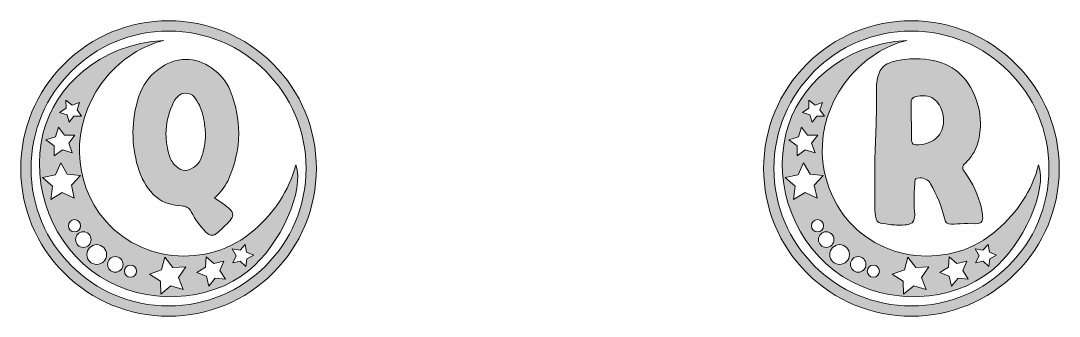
# Model space of a CAD drawing. Header units: inches. Extents: x 0.5 to 37.5, y -17.5 to -0.5.
# Drawn here: x 0.51 to 7.49, y -12.49 to -10.51 of the extents above; entities that cross this region are included whole.
import ezdxf

# ---------------------------------------------------------------- set-up
doc = ezdxf.new("R2010")
doc.units = ezdxf.units.IN
doc.header["$MEASUREMENT"] = 0
doc.layers.add('Layer 1', color=7, linetype='Continuous')

# ---------------------------------------------------------------- blocks, each defined once
blk = doc.blocks.new('block 19')
at = {"layer": 'Layer 1', "true_color": 0xdaaa6d}
h = blk.add_hatch(color=43, dxfattribs=at)
h.dxf.hatch_style = 2
edge = h.paths.add_edge_path()
edge.add_spline(control_points=[(7.2033, -10.7966), (7.0155, -10.6088), (6.7657, -10.5053), (6.5, -10.5053), (6.2343, -10.5053), (5.9845, -10.6088), (5.7966, -10.7966), (5.6088, -10.9845), (5.5053, -11.2343), (5.5053, -11.5), (5.5053, -11.7657), (5.6088, -12.0155), (5.7966, -12.2033), (5.9845, -12.3912), (6.2343, -12.4947), (6.5, -12.4947), (6.7657, -12.4947), (7.0155, -12.3912), (7.2033, -12.2033), (7.3912, -12.0155), (7.4947, -11.7657), (7.4947, -11.5), (7.4947, -11.2343), (7.3912, -10.9845), (7.2033, -10.7966)], knot_values=[0, 0, 0, 0, 1, 1, 1, 2, 2, 2, 3, 3, 3, 4, 4, 4, 5, 5, 5, 6, 6, 6, 7, 7, 7, 8, 8, 8, 8], degree=3, periodic=1)
edge = h.paths.add_edge_path()
edge.add_spline(control_points=[(6.5, -12.4254), (5.9889, -12.4254), (5.5746, -12.0111), (5.5746, -11.5), (5.5746, -10.9889), (5.9889, -10.5746), (6.5, -10.5746), (7.0111, -10.5746), (7.4254, -10.9889), (7.4254, -11.5), (7.4254, -12.0111), (7.0111, -12.4254), (6.5, -12.4254)], knot_values=[0, 0, 0, 0, 1, 1, 1, 2, 2, 2, 3, 3, 3, 4, 4, 4, 4], degree=3, periodic=1)
h = blk.add_hatch(color=43, dxfattribs=at)
h.dxf.hatch_style = 2
edge = h.paths.add_edge_path()
edge.add_spline(control_points=[(7.3557, -11.4749), (7.3103, -11.6525), (7.2129, -11.7943), (7.0777, -11.9133), (6.7665, -12.1872), (6.2717, -12.136), (6.034, -11.7998), (5.8381, -11.5227), (5.8574, -11.1491), (6.0875, -10.878), (6.1803, -10.7687), (6.3257, -10.6687), (6.4691, -10.6378), (6.0299, -10.6613), (5.7339, -10.9545), (5.6569, -11.2583), (5.5648, -11.6213), (5.7211, -12.0226), (6.037, -12.2261), (6.3434, -12.4233), (6.7691, -12.4066), (7.0403, -12.1867), (7.2528, -12.0144), (7.4189, -11.6419), (7.3557, -11.4749)], knot_values=[0, 0, 0, 0, 1, 1, 1, 2, 2, 2, 3, 3, 3, 4, 4, 4, 5, 5, 5, 6, 6, 6, 7, 7, 7, 8, 8, 8, 8], degree=3, periodic=1)
h.paths.add_polyline_path([(5.8097, -11.0408), (5.8514, -11.0725), (5.9011, -11.0561), (5.8839, -11.1055), (5.9148, -11.1477), (5.8625, -11.1466), (5.8319, -11.1891), (5.8168, -11.139), (5.7669, -11.123), (5.8099, -11.0931)])
h.paths.add_polyline_path([(5.7399, -11.2867), (5.7596, -11.2207), (5.8, -11.2765), (5.8689, -11.2748), (5.8283, -11.3305), (5.8511, -11.3955), (5.7856, -11.374), (5.7309, -11.4158), (5.731, -11.347), (5.6744, -11.3078)])
h.paths.add_polyline_path([(5.7073, -11.7082), (5.718, -11.6194), (5.6509, -11.5602), (5.7387, -11.543), (5.7742, -11.4609), (5.8177, -11.5391), (5.9067, -11.5475), (5.8459, -11.613), (5.8654, -11.7003), (5.7842, -11.6627)])
edge = h.paths.add_edge_path()
edge.add_spline(control_points=[(5.8263, -11.8854), (5.8263, -11.8628), (5.8447, -11.8444), (5.8673, -11.8444), (5.89, -11.8444), (5.9083, -11.8628), (5.9083, -11.8854), (5.9083, -11.9081), (5.89, -11.9264), (5.8673, -11.9264), (5.8447, -11.9264), (5.8263, -11.9081), (5.8263, -11.8854)], knot_values=[0, 0, 0, 0, 1, 1, 1, 2, 2, 2, 3, 3, 3, 4, 4, 4, 4], degree=3, periodic=1)
edge = h.paths.add_edge_path()
edge.add_spline(control_points=[(5.874, -11.9788), (5.874, -11.9499), (5.8974, -11.9264), (5.9263, -11.9264), (5.9553, -11.9264), (5.9787, -11.9499), (5.9787, -11.9788), (5.9787, -12.0077), (5.9553, -12.0312), (5.9263, -12.0312), (5.8974, -12.0312), (5.874, -12.0077), (5.874, -11.9788)], knot_values=[0, 0, 0, 0, 1, 1, 1, 2, 2, 2, 3, 3, 3, 4, 4, 4, 4], degree=3, periodic=1)
edge = h.paths.add_edge_path()
edge.add_spline(control_points=[(6.0165, -12.1459), (5.9797, -12.1459), (5.9499, -12.116), (5.9499, -12.0793), (5.9499, -12.0425), (5.9797, -12.0127), (6.0165, -12.0127), (6.0533, -12.0127), (6.0831, -12.0425), (6.0831, -12.0793), (6.0831, -12.116), (6.0533, -12.1459), (6.0165, -12.1459)], knot_values=[0, 0, 0, 0, 1, 1, 1, 2, 2, 2, 3, 3, 3, 4, 4, 4, 4], degree=3, periodic=1)
edge = h.paths.add_edge_path()
edge.add_spline(control_points=[(6.1416, -12.1982), (6.1126, -12.1982), (6.0892, -12.1748), (6.0892, -12.1459), (6.0892, -12.1169), (6.1126, -12.0935), (6.1416, -12.0935), (6.1705, -12.0935), (6.1939, -12.1169), (6.1939, -12.1459), (6.1939, -12.1748), (6.1705, -12.1982), (6.1416, -12.1982)], knot_values=[0, 0, 0, 0, 1, 1, 1, 2, 2, 2, 3, 3, 3, 4, 4, 4, 4], degree=3, periodic=1)
edge = h.paths.add_edge_path()
edge.add_spline(control_points=[(6.2436, -12.2326), (6.2209, -12.2326), (6.2026, -12.2142), (6.2026, -12.1916), (6.2026, -12.1689), (6.2209, -12.1506), (6.2436, -12.1506), (6.2662, -12.1506), (6.2846, -12.1689), (6.2846, -12.1916), (6.2846, -12.2142), (6.2662, -12.2326), (6.2436, -12.2326)], knot_values=[0, 0, 0, 0, 1, 1, 1, 2, 2, 2, 3, 3, 3, 4, 4, 4, 4], degree=3, periodic=1)
h.paths.add_polyline_path([(6.5989, -12.3153), (6.515, -12.2908), (6.4473, -12.346), (6.4447, -12.2587), (6.3713, -12.2114), (6.4535, -12.1819), (6.4758, -12.0975), (6.5292, -12.1666), (6.6164, -12.1617), (6.5673, -12.2339)])
h.paths.add_polyline_path([(6.8141, -12.2385), (6.7704, -12.2917), (6.7547, -12.2247), (6.6906, -12.1996), (6.7495, -12.1639), (6.7536, -12.0952), (6.8057, -12.1403), (6.8723, -12.1229), (6.8456, -12.1863), (6.8827, -12.2443)])
h.paths.add_polyline_path([(7.0265, -12.1089), (7.0203, -12.1608), (6.9828, -12.1243), (6.9315, -12.1344), (6.9547, -12.0875), (6.9292, -12.0417), (6.981, -12.0493), (7.0166, -12.0109), (7.0254, -12.0625), (7.0729, -12.0845)])
at = {"layer": 'Layer 1', "lineweight": 0}
for points in [[(5.8097, -11.0408), (5.8514, -11.0725), (5.9011, -11.0561), (5.8839, -11.1055), (5.9148, -11.1477), (5.8625, -11.1466), (5.8319, -11.1891), (5.8168, -11.139), (5.7669, -11.123), (5.8099, -11.0931), (5.8097, -11.0408)], [(5.7399, -11.2867), (5.7596, -11.2207), (5.8, -11.2765), (5.8689, -11.2748), (5.8283, -11.3305), (5.8511, -11.3955), (5.7856, -11.374), (5.7309, -11.4158), (5.731, -11.347), (5.6744, -11.3078), (5.7399, -11.2867)], [(5.7073, -11.7082), (5.718, -11.6194), (5.6509, -11.5602), (5.7387, -11.543), (5.7742, -11.4609), (5.8177, -11.5391), (5.9067, -11.5475), (5.8459, -11.613), (5.8654, -11.7003), (5.7842, -11.6627), (5.7073, -11.7082)], [(7.0265, -12.1089), (7.0203, -12.1608), (6.9828, -12.1243), (6.9315, -12.1344), (6.9547, -12.0875), (6.9292, -12.0417), (6.981, -12.0493), (7.0166, -12.0109), (7.0254, -12.0625), (7.0729, -12.0845), (7.0265, -12.1089)], [(6.5989, -12.3153), (6.515, -12.2908), (6.4473, -12.346), (6.4447, -12.2587), (6.3713, -12.2114), (6.4535, -12.1819), (6.4758, -12.0975), (6.5292, -12.1666), (6.6164, -12.1617), (6.5673, -12.2339), (6.5989, -12.3153)], [(6.8141, -12.2385), (6.7704, -12.2917), (6.7547, -12.2247), (6.6906, -12.1996), (6.7495, -12.1639), (6.7536, -12.0952), (6.8057, -12.1403), (6.8723, -12.1229), (6.8456, -12.1863), (6.8827, -12.2443), (6.8141, -12.2385)]]:
    blk.add_lwpolyline(points, dxfattribs=at)
for points, knots in [([(7.2033, -10.7966), (7.0155, -10.6088), (6.7657, -10.5053), (6.5, -10.5053), (6.2343, -10.5053), (5.9845, -10.6088), (5.7966, -10.7966), (5.6088, -10.9845), (5.5053, -11.2343), (5.5053, -11.5), (5.5053, -11.7657), (5.6088, -12.0155), (5.7966, -12.2033), (5.9845, -12.3912), (6.2343, -12.4947), (6.5, -12.4947), (6.7657, -12.4947), (7.0155, -12.3912), (7.2033, -12.2033), (7.3912, -12.0155), (7.4947, -11.7657), (7.4947, -11.5), (7.4947, -11.2343), (7.3912, -10.9845), (7.2033, -10.7966)], [0, 0, 0, 0, 1, 1, 1, 2, 2, 2, 3, 3, 3, 4, 4, 4, 5, 5, 5, 6, 6, 6, 7, 7, 7, 8, 8, 8, 8]), ([(6.5, -12.4254), (5.9889, -12.4254), (5.5746, -12.0111), (5.5746, -11.5), (5.5746, -10.9889), (5.9889, -10.5746), (6.5, -10.5746), (7.0111, -10.5746), (7.4254, -10.9889), (7.4254, -11.5), (7.4254, -12.0111), (7.0111, -12.4254), (6.5, -12.4254)], [0, 0, 0, 0, 1, 1, 1, 2, 2, 2, 3, 3, 3, 4, 4, 4, 4]), ([(7.3557, -11.4749), (7.3103, -11.6525), (7.2129, -11.7943), (7.0777, -11.9133), (6.7665, -12.1872), (6.2717, -12.136), (6.034, -11.7998), (5.8381, -11.5227), (5.8574, -11.1491), (6.0875, -10.878), (6.1803, -10.7687), (6.3257, -10.6687), (6.4691, -10.6378), (6.0299, -10.6613), (5.7339, -10.9545), (5.6569, -11.2583), (5.5648, -11.6213), (5.7211, -12.0226), (6.037, -12.2261), (6.3434, -12.4233), (6.7691, -12.4066), (7.0403, -12.1867), (7.2528, -12.0144), (7.4189, -11.6419), (7.3557, -11.4749)], [0, 0, 0, 0, 1, 1, 1, 2, 2, 2, 3, 3, 3, 4, 4, 4, 5, 5, 5, 6, 6, 6, 7, 7, 7, 8, 8, 8, 8]), ([(5.8263, -11.8854), (5.8263, -11.8628), (5.8447, -11.8444), (5.8673, -11.8444), (5.89, -11.8444), (5.9083, -11.8628), (5.9083, -11.8854), (5.9083, -11.9081), (5.89, -11.9264), (5.8673, -11.9264), (5.8447, -11.9264), (5.8263, -11.9081), (5.8263, -11.8854)], [0, 0, 0, 0, 1, 1, 1, 2, 2, 2, 3, 3, 3, 4, 4, 4, 4]), ([(5.874, -11.9788), (5.874, -11.9499), (5.8974, -11.9264), (5.9263, -11.9264), (5.9553, -11.9264), (5.9787, -11.9499), (5.9787, -11.9788), (5.9787, -12.0077), (5.9553, -12.0312), (5.9263, -12.0312), (5.8974, -12.0312), (5.874, -12.0077), (5.874, -11.9788)], [0, 0, 0, 0, 1, 1, 1, 2, 2, 2, 3, 3, 3, 4, 4, 4, 4]), ([(6.0165, -12.1459), (5.9797, -12.1459), (5.9499, -12.116), (5.9499, -12.0793), (5.9499, -12.0425), (5.9797, -12.0127), (6.0165, -12.0127), (6.0533, -12.0127), (6.0831, -12.0425), (6.0831, -12.0793), (6.0831, -12.116), (6.0533, -12.1459), (6.0165, -12.1459)], [0, 0, 0, 0, 1, 1, 1, 2, 2, 2, 3, 3, 3, 4, 4, 4, 4]), ([(6.1416, -12.1982), (6.1126, -12.1982), (6.0892, -12.1748), (6.0892, -12.1459), (6.0892, -12.1169), (6.1126, -12.0935), (6.1416, -12.0935), (6.1705, -12.0935), (6.1939, -12.1169), (6.1939, -12.1459), (6.1939, -12.1748), (6.1705, -12.1982), (6.1416, -12.1982)], [0, 0, 0, 0, 1, 1, 1, 2, 2, 2, 3, 3, 3, 4, 4, 4, 4]), ([(6.2436, -12.2326), (6.2209, -12.2326), (6.2026, -12.2142), (6.2026, -12.1916), (6.2026, -12.1689), (6.2209, -12.1506), (6.2436, -12.1506), (6.2662, -12.1506), (6.2846, -12.1689), (6.2846, -12.1916), (6.2846, -12.2142), (6.2662, -12.2326), (6.2436, -12.2326)], [0, 0, 0, 0, 1, 1, 1, 2, 2, 2, 3, 3, 3, 4, 4, 4, 4])]:
    blk.add_open_spline(points, degree=3, knots=knots, dxfattribs=at)
blk = doc.blocks.new('block 18')
at = {"layer": 'Layer 1', "true_color": 0xdaaa6d}
h = blk.add_hatch(color=43, dxfattribs=at)
h.dxf.hatch_style = 2
edge = h.paths.add_edge_path()
edge.add_spline(control_points=[(6.3266, -11.8732), (6.3266, -11.8732), (6.2981, -11.8692), (6.2981, -11.8692), (6.2727, -11.8646), (6.2596, -11.8488), (6.2587, -11.8217), (6.2551, -11.7945), (6.2533, -11.7683), (6.2533, -11.7429), (6.2533, -11.7429), (6.2533, -11.4212), (6.2533, -11.4212), (6.2614, -11.2664), (6.2655, -11.1099), (6.2655, -10.9515), (6.2655, -10.9072), (6.2739, -10.87), (6.2906, -10.8402), (6.3074, -10.8103), (6.3366, -10.7904), (6.3782, -10.7804), (6.4271, -10.7678), (6.4764, -10.7614), (6.5262, -10.7614), (6.7017, -10.7614), (6.8252, -10.8248), (6.8968, -10.9515), (6.942, -11.032), (6.9646, -11.1135), (6.9646, -11.1958), (6.9637, -11.2528), (6.9563, -11.302), (6.9422, -11.3431), (6.9282, -11.3843), (6.9017, -11.4244), (6.8628, -11.4633), (6.851, -11.4732), (6.8452, -11.4836), (6.8452, -11.4945), (6.8452, -11.5035), (6.8497, -11.5135), (6.8587, -11.5244), (6.9121, -11.5968), (6.9497, -11.6773), (6.9714, -11.766), (6.9714, -11.766), (6.9741, -11.785), (6.9741, -11.785), (6.9777, -11.7986), (6.9796, -11.8153), (6.9796, -11.8352), (6.9796, -11.8597), (6.9628, -11.8719), (6.9293, -11.8719), (6.9293, -11.8719), (6.8791, -11.8705), (6.8791, -11.8705), (6.8429, -11.8705), (6.8121, -11.8719), (6.7868, -11.8746), (6.7804, -11.8755), (6.7737, -11.8759), (6.7664, -11.8759), (6.742, -11.8759), (6.7271, -11.8619), (6.7216, -11.8339), (6.7017, -11.7524), (6.6709, -11.6755), (6.6293, -11.6031), (6.6221, -11.5904), (6.6117, -11.5805), (6.5981, -11.5732), (6.5845, -11.566), (6.5705, -11.5624), (6.556, -11.5624), (6.5334, -11.5633), (6.5221, -11.571), (6.5221, -11.5854), (6.5221, -11.5854), (6.5234, -11.5936), (6.5234, -11.5936), (6.5198, -11.6334), (6.518, -11.6728), (6.518, -11.7117), (6.518, -11.7117), (6.5194, -11.7728), (6.5194, -11.7728), (6.5212, -11.7863), (6.5221, -11.7999), (6.5221, -11.8135), (6.5212, -11.8352), (6.5171, -11.8506), (6.5099, -11.8597), (6.499, -11.8741), (6.47, -11.8814), (6.423, -11.8814), (6.3913, -11.8814), (6.3592, -11.8787), (6.3266, -11.8732)], knot_values=[0, 0, 0, 0, 1, 1, 1, 2, 2, 2, 3, 3, 3, 4, 4, 4, 5, 5, 5, 6, 6, 6, 7, 7, 7, 8, 8, 8, 9, 9, 9, 10, 10, 10, 11, 11, 11, 12, 12, 12, 13, 13, 13, 14, 14, 14, 15, 15, 15, 16, 16, 16, 17, 17, 17, 18, 18, 18, 19, 19, 19, 20, 20, 20, 21, 21, 21, 22, 22, 22, 23, 23, 23, 24, 24, 24, 25, 25, 25, 26, 26, 26, 27, 27, 27, 28, 28, 28, 29, 29, 29, 30, 30, 30, 31, 31, 31, 32, 32, 32, 33, 33, 33, 33], degree=3, periodic=1)
edge = h.paths.add_edge_path()
edge.add_spline(control_points=[(6.6707, -11.2915), (6.701, -11.2621), (6.7162, -11.2239), (6.7162, -11.1768), (6.7162, -11.1343), (6.7042, -11.0958), (6.6802, -11.0614), (6.6562, -11.0271), (6.6221, -11.0099), (6.5777, -11.0099), (6.5243, -11.0099), (6.4976, -11.0243), (6.4976, -11.0533), (6.4976, -11.0533), (6.4976, -11.1809), (6.4976, -11.1809), (6.4976, -11.1809), (6.5004, -11.1809), (6.5004, -11.1809), (6.5004, -11.1809), (6.5004, -11.2963), (6.5004, -11.2963), (6.5004, -11.3144), (6.5026, -11.3264), (6.5072, -11.3323), (6.5117, -11.3382), (6.5216, -11.3411), (6.537, -11.3411), (6.537, -11.3411), (6.5465, -11.3411), (6.5465, -11.3411), (6.599, -11.3375), (6.6404, -11.321), (6.6707, -11.2915)], knot_values=[0, 0, 0, 0, 1, 1, 1, 2, 2, 2, 3, 3, 3, 4, 4, 4, 5, 5, 5, 6, 6, 6, 7, 7, 7, 8, 8, 8, 9, 9, 9, 10, 10, 10, 11, 11, 11, 11], degree=3, periodic=1)
at = {"layer": 'Layer 1', "lineweight": 0}
for points, knots in [([(6.3266, -11.8732), (6.3266, -11.8732), (6.2981, -11.8692), (6.2981, -11.8692), (6.2727, -11.8646), (6.2596, -11.8488), (6.2587, -11.8217), (6.2551, -11.7945), (6.2533, -11.7683), (6.2533, -11.7429), (6.2533, -11.7429), (6.2533, -11.4212), (6.2533, -11.4212), (6.2614, -11.2664), (6.2655, -11.1099), (6.2655, -10.9515), (6.2655, -10.9072), (6.2739, -10.87), (6.2906, -10.8402), (6.3074, -10.8103), (6.3366, -10.7904), (6.3782, -10.7804), (6.4271, -10.7678), (6.4764, -10.7614), (6.5262, -10.7614), (6.7017, -10.7614), (6.8252, -10.8248), (6.8968, -10.9515), (6.942, -11.032), (6.9646, -11.1135), (6.9646, -11.1958), (6.9637, -11.2528), (6.9563, -11.302), (6.9422, -11.3431), (6.9282, -11.3843), (6.9017, -11.4244), (6.8628, -11.4633), (6.851, -11.4732), (6.8452, -11.4836), (6.8452, -11.4945), (6.8452, -11.5035), (6.8497, -11.5135), (6.8587, -11.5244), (6.9121, -11.5968), (6.9497, -11.6773), (6.9714, -11.766), (6.9714, -11.766), (6.9741, -11.785), (6.9741, -11.785), (6.9777, -11.7986), (6.9796, -11.8153), (6.9796, -11.8352), (6.9796, -11.8597), (6.9628, -11.8719), (6.9293, -11.8719), (6.9293, -11.8719), (6.8791, -11.8705), (6.8791, -11.8705), (6.8429, -11.8705), (6.8121, -11.8719), (6.7868, -11.8746), (6.7804, -11.8755), (6.7737, -11.8759), (6.7664, -11.8759), (6.742, -11.8759), (6.7271, -11.8619), (6.7216, -11.8339), (6.7017, -11.7524), (6.6709, -11.6755), (6.6293, -11.6031), (6.6221, -11.5904), (6.6117, -11.5805), (6.5981, -11.5732), (6.5845, -11.566), (6.5705, -11.5624), (6.556, -11.5624), (6.5334, -11.5633), (6.5221, -11.571), (6.5221, -11.5854), (6.5221, -11.5854), (6.5234, -11.5936), (6.5234, -11.5936), (6.5198, -11.6334), (6.518, -11.6728), (6.518, -11.7117), (6.518, -11.7117), (6.5194, -11.7728), (6.5194, -11.7728), (6.5212, -11.7863), (6.5221, -11.7999), (6.5221, -11.8135), (6.5212, -11.8352), (6.5171, -11.8506), (6.5099, -11.8597), (6.499, -11.8741), (6.47, -11.8814), (6.423, -11.8814), (6.3913, -11.8814), (6.3592, -11.8787), (6.3266, -11.8732)], [0, 0, 0, 0, 1, 1, 1, 2, 2, 2, 3, 3, 3, 4, 4, 4, 5, 5, 5, 6, 6, 6, 7, 7, 7, 8, 8, 8, 9, 9, 9, 10, 10, 10, 11, 11, 11, 12, 12, 12, 13, 13, 13, 14, 14, 14, 15, 15, 15, 16, 16, 16, 17, 17, 17, 18, 18, 18, 19, 19, 19, 20, 20, 20, 21, 21, 21, 22, 22, 22, 23, 23, 23, 24, 24, 24, 25, 25, 25, 26, 26, 26, 27, 27, 27, 28, 28, 28, 29, 29, 29, 30, 30, 30, 31, 31, 31, 32, 32, 32, 33, 33, 33, 33]), ([(6.6707, -11.2915), (6.701, -11.2621), (6.7162, -11.2239), (6.7162, -11.1768), (6.7162, -11.1343), (6.7042, -11.0958), (6.6802, -11.0614), (6.6562, -11.0271), (6.6221, -11.0099), (6.5777, -11.0099), (6.5243, -11.0099), (6.4976, -11.0243), (6.4976, -11.0533), (6.4976, -11.0533), (6.4976, -11.1809), (6.4976, -11.1809), (6.4976, -11.1809), (6.5004, -11.1809), (6.5004, -11.1809), (6.5004, -11.1809), (6.5004, -11.2963), (6.5004, -11.2963), (6.5004, -11.3144), (6.5026, -11.3264), (6.5072, -11.3323), (6.5117, -11.3382), (6.5216, -11.3411), (6.537, -11.3411), (6.537, -11.3411), (6.5465, -11.3411), (6.5465, -11.3411), (6.599, -11.3375), (6.6404, -11.321), (6.6707, -11.2915)], [0, 0, 0, 0, 1, 1, 1, 2, 2, 2, 3, 3, 3, 4, 4, 4, 5, 5, 5, 6, 6, 6, 7, 7, 7, 8, 8, 8, 9, 9, 9, 10, 10, 10, 11, 11, 11, 11])]:
    blk.add_open_spline(points, degree=3, knots=knots, dxfattribs=at)
at = {"layer": 'Layer 1'}
blk.add_blockref('block 19', (0, 0), dxfattribs=at)
blk = doc.blocks.new('block 21')
at = {"layer": 'Layer 1', "true_color": 0xdaaa6d}
h = blk.add_hatch(color=43, dxfattribs=at)
h.dxf.hatch_style = 2
edge = h.paths.add_edge_path()
edge.add_spline(control_points=[(2.2033, -10.7966), (2.0155, -10.6088), (1.7657, -10.5053), (1.5, -10.5053), (1.2343, -10.5053), (0.9845, -10.6088), (0.7966, -10.7966), (0.6088, -10.9845), (0.5053, -11.2343), (0.5053, -11.5), (0.5053, -11.7657), (0.6088, -12.0155), (0.7966, -12.2033), (0.9845, -12.3912), (1.2343, -12.4947), (1.5, -12.4947), (1.7657, -12.4947), (2.0155, -12.3912), (2.2033, -12.2033), (2.3912, -12.0155), (2.4947, -11.7657), (2.4947, -11.5), (2.4947, -11.2343), (2.3912, -10.9845), (2.2033, -10.7966)], knot_values=[0, 0, 0, 0, 1, 1, 1, 2, 2, 2, 3, 3, 3, 4, 4, 4, 5, 5, 5, 6, 6, 6, 7, 7, 7, 8, 8, 8, 8], degree=3, periodic=1)
edge = h.paths.add_edge_path()
edge.add_spline(control_points=[(1.5, -12.4254), (0.9889, -12.4254), (0.5746, -12.0111), (0.5746, -11.5), (0.5746, -10.9889), (0.9889, -10.5746), (1.5, -10.5746), (2.0111, -10.5746), (2.4254, -10.9889), (2.4254, -11.5), (2.4254, -12.0111), (2.0111, -12.4254), (1.5, -12.4254)], knot_values=[0, 0, 0, 0, 1, 1, 1, 2, 2, 2, 3, 3, 3, 4, 4, 4, 4], degree=3, periodic=1)
h = blk.add_hatch(color=43, dxfattribs=at)
h.dxf.hatch_style = 2
edge = h.paths.add_edge_path()
edge.add_spline(control_points=[(2.3557, -11.4749), (2.3103, -11.6525), (2.2129, -11.7943), (2.0777, -11.9133), (1.7665, -12.1872), (1.2717, -12.136), (1.034, -11.7998), (0.8381, -11.5227), (0.8574, -11.1491), (1.0875, -10.878), (1.1803, -10.7687), (1.3257, -10.6687), (1.4691, -10.6378), (1.0299, -10.6613), (0.7339, -10.9545), (0.6569, -11.2583), (0.5648, -11.6213), (0.7211, -12.0226), (1.037, -12.2261), (1.3434, -12.4233), (1.7691, -12.4066), (2.0403, -12.1867), (2.2528, -12.0144), (2.4189, -11.6419), (2.3557, -11.4749)], knot_values=[0, 0, 0, 0, 1, 1, 1, 2, 2, 2, 3, 3, 3, 4, 4, 4, 5, 5, 5, 6, 6, 6, 7, 7, 7, 8, 8, 8, 8], degree=3, periodic=1)
h.paths.add_polyline_path([(0.8097, -11.0408), (0.8514, -11.0725), (0.9011, -11.0561), (0.8839, -11.1055), (0.9148, -11.1477), (0.8625, -11.1466), (0.8319, -11.1891), (0.8168, -11.139), (0.7669, -11.123), (0.8099, -11.0931)])
h.paths.add_polyline_path([(0.7399, -11.2867), (0.7596, -11.2207), (0.8, -11.2765), (0.8689, -11.2748), (0.8283, -11.3305), (0.8511, -11.3955), (0.7856, -11.374), (0.7309, -11.4158), (0.731, -11.347), (0.6744, -11.3078)])
h.paths.add_polyline_path([(0.7073, -11.7082), (0.718, -11.6194), (0.6509, -11.5602), (0.7387, -11.543), (0.7742, -11.4609), (0.8177, -11.5391), (0.9067, -11.5475), (0.8459, -11.613), (0.8654, -11.7003), (0.7842, -11.6627)])
edge = h.paths.add_edge_path()
edge.add_spline(control_points=[(0.8263, -11.8854), (0.8263, -11.8628), (0.8447, -11.8444), (0.8673, -11.8444), (0.89, -11.8444), (0.9083, -11.8628), (0.9083, -11.8854), (0.9083, -11.9081), (0.89, -11.9264), (0.8673, -11.9264), (0.8447, -11.9264), (0.8263, -11.9081), (0.8263, -11.8854)], knot_values=[0, 0, 0, 0, 1, 1, 1, 2, 2, 2, 3, 3, 3, 4, 4, 4, 4], degree=3, periodic=1)
edge = h.paths.add_edge_path()
edge.add_spline(control_points=[(0.874, -11.9788), (0.874, -11.9499), (0.8974, -11.9264), (0.9263, -11.9264), (0.9553, -11.9264), (0.9787, -11.9499), (0.9787, -11.9788), (0.9787, -12.0077), (0.9553, -12.0312), (0.9263, -12.0312), (0.8974, -12.0312), (0.874, -12.0077), (0.874, -11.9788)], knot_values=[0, 0, 0, 0, 1, 1, 1, 2, 2, 2, 3, 3, 3, 4, 4, 4, 4], degree=3, periodic=1)
edge = h.paths.add_edge_path()
edge.add_spline(control_points=[(1.0165, -12.1459), (0.9797, -12.1459), (0.9499, -12.116), (0.9499, -12.0793), (0.9499, -12.0425), (0.9797, -12.0127), (1.0165, -12.0127), (1.0533, -12.0127), (1.0831, -12.0425), (1.0831, -12.0793), (1.0831, -12.116), (1.0533, -12.1459), (1.0165, -12.1459)], knot_values=[0, 0, 0, 0, 1, 1, 1, 2, 2, 2, 3, 3, 3, 4, 4, 4, 4], degree=3, periodic=1)
edge = h.paths.add_edge_path()
edge.add_spline(control_points=[(1.1416, -12.1982), (1.1126, -12.1982), (1.0892, -12.1748), (1.0892, -12.1459), (1.0892, -12.1169), (1.1126, -12.0935), (1.1416, -12.0935), (1.1705, -12.0935), (1.1939, -12.1169), (1.1939, -12.1459), (1.1939, -12.1748), (1.1705, -12.1982), (1.1416, -12.1982)], knot_values=[0, 0, 0, 0, 1, 1, 1, 2, 2, 2, 3, 3, 3, 4, 4, 4, 4], degree=3, periodic=1)
edge = h.paths.add_edge_path()
edge.add_spline(control_points=[(1.2436, -12.2326), (1.2209, -12.2326), (1.2026, -12.2142), (1.2026, -12.1916), (1.2026, -12.1689), (1.2209, -12.1506), (1.2436, -12.1506), (1.2662, -12.1506), (1.2846, -12.1689), (1.2846, -12.1916), (1.2846, -12.2142), (1.2662, -12.2326), (1.2436, -12.2326)], knot_values=[0, 0, 0, 0, 1, 1, 1, 2, 2, 2, 3, 3, 3, 4, 4, 4, 4], degree=3, periodic=1)
h.paths.add_polyline_path([(1.5989, -12.3153), (1.515, -12.2908), (1.4473, -12.346), (1.4447, -12.2587), (1.3713, -12.2114), (1.4535, -12.1819), (1.4758, -12.0975), (1.5292, -12.1666), (1.6164, -12.1617), (1.5673, -12.2339)])
h.paths.add_polyline_path([(1.8141, -12.2385), (1.7704, -12.2917), (1.7547, -12.2247), (1.6906, -12.1996), (1.7495, -12.1639), (1.7536, -12.0952), (1.8057, -12.1403), (1.8723, -12.1229), (1.8456, -12.1863), (1.8827, -12.2443)])
h.paths.add_polyline_path([(2.0265, -12.1089), (2.0203, -12.1608), (1.9828, -12.1243), (1.9315, -12.1344), (1.9547, -12.0875), (1.9292, -12.0417), (1.981, -12.0493), (2.0166, -12.0109), (2.0254, -12.0625), (2.0729, -12.0845)])
at = {"layer": 'Layer 1', "lineweight": 0}
for points in [[(0.8097, -11.0408), (0.8514, -11.0725), (0.9011, -11.0561), (0.8839, -11.1055), (0.9148, -11.1477), (0.8625, -11.1466), (0.8319, -11.1891), (0.8168, -11.139), (0.7669, -11.123), (0.8099, -11.0931), (0.8097, -11.0408)], [(0.7399, -11.2867), (0.7596, -11.2207), (0.8, -11.2765), (0.8689, -11.2748), (0.8283, -11.3305), (0.8511, -11.3955), (0.7856, -11.374), (0.7309, -11.4158), (0.731, -11.347), (0.6744, -11.3078), (0.7399, -11.2867)], [(0.7073, -11.7082), (0.718, -11.6194), (0.6509, -11.5602), (0.7387, -11.543), (0.7742, -11.4609), (0.8177, -11.5391), (0.9067, -11.5475), (0.8459, -11.613), (0.8654, -11.7003), (0.7842, -11.6627), (0.7073, -11.7082)], [(2.0265, -12.1089), (2.0203, -12.1608), (1.9828, -12.1243), (1.9315, -12.1344), (1.9547, -12.0875), (1.9292, -12.0417), (1.981, -12.0493), (2.0166, -12.0109), (2.0254, -12.0625), (2.0729, -12.0845), (2.0265, -12.1089)], [(1.5989, -12.3153), (1.515, -12.2908), (1.4473, -12.346), (1.4447, -12.2587), (1.3713, -12.2114), (1.4535, -12.1819), (1.4758, -12.0975), (1.5292, -12.1666), (1.6164, -12.1617), (1.5673, -12.2339), (1.5989, -12.3153)], [(1.8141, -12.2385), (1.7704, -12.2917), (1.7547, -12.2247), (1.6906, -12.1996), (1.7495, -12.1639), (1.7536, -12.0952), (1.8057, -12.1403), (1.8723, -12.1229), (1.8456, -12.1863), (1.8827, -12.2443), (1.8141, -12.2385)]]:
    blk.add_lwpolyline(points, dxfattribs=at)
for points, knots in [([(2.2033, -10.7966), (2.0155, -10.6088), (1.7657, -10.5053), (1.5, -10.5053), (1.2343, -10.5053), (0.9845, -10.6088), (0.7966, -10.7966), (0.6088, -10.9845), (0.5053, -11.2343), (0.5053, -11.5), (0.5053, -11.7657), (0.6088, -12.0155), (0.7966, -12.2033), (0.9845, -12.3912), (1.2343, -12.4947), (1.5, -12.4947), (1.7657, -12.4947), (2.0155, -12.3912), (2.2033, -12.2033), (2.3912, -12.0155), (2.4947, -11.7657), (2.4947, -11.5), (2.4947, -11.2343), (2.3912, -10.9845), (2.2033, -10.7966)], [0, 0, 0, 0, 1, 1, 1, 2, 2, 2, 3, 3, 3, 4, 4, 4, 5, 5, 5, 6, 6, 6, 7, 7, 7, 8, 8, 8, 8]), ([(1.5, -12.4254), (0.9889, -12.4254), (0.5746, -12.0111), (0.5746, -11.5), (0.5746, -10.9889), (0.9889, -10.5746), (1.5, -10.5746), (2.0111, -10.5746), (2.4254, -10.9889), (2.4254, -11.5), (2.4254, -12.0111), (2.0111, -12.4254), (1.5, -12.4254)], [0, 0, 0, 0, 1, 1, 1, 2, 2, 2, 3, 3, 3, 4, 4, 4, 4]), ([(2.3557, -11.4749), (2.3103, -11.6525), (2.2129, -11.7943), (2.0777, -11.9133), (1.7665, -12.1872), (1.2717, -12.136), (1.034, -11.7998), (0.8381, -11.5227), (0.8574, -11.1491), (1.0875, -10.878), (1.1803, -10.7687), (1.3257, -10.6687), (1.4691, -10.6378), (1.0299, -10.6613), (0.7339, -10.9545), (0.6569, -11.2583), (0.5648, -11.6213), (0.7211, -12.0226), (1.037, -12.2261), (1.3434, -12.4233), (1.7691, -12.4066), (2.0403, -12.1867), (2.2528, -12.0144), (2.4189, -11.6419), (2.3557, -11.4749)], [0, 0, 0, 0, 1, 1, 1, 2, 2, 2, 3, 3, 3, 4, 4, 4, 5, 5, 5, 6, 6, 6, 7, 7, 7, 8, 8, 8, 8]), ([(0.8263, -11.8854), (0.8263, -11.8628), (0.8447, -11.8444), (0.8673, -11.8444), (0.89, -11.8444), (0.9083, -11.8628), (0.9083, -11.8854), (0.9083, -11.9081), (0.89, -11.9264), (0.8673, -11.9264), (0.8447, -11.9264), (0.8263, -11.9081), (0.8263, -11.8854)], [0, 0, 0, 0, 1, 1, 1, 2, 2, 2, 3, 3, 3, 4, 4, 4, 4]), ([(0.874, -11.9788), (0.874, -11.9499), (0.8974, -11.9264), (0.9263, -11.9264), (0.9553, -11.9264), (0.9787, -11.9499), (0.9787, -11.9788), (0.9787, -12.0077), (0.9553, -12.0312), (0.9263, -12.0312), (0.8974, -12.0312), (0.874, -12.0077), (0.874, -11.9788)], [0, 0, 0, 0, 1, 1, 1, 2, 2, 2, 3, 3, 3, 4, 4, 4, 4]), ([(1.0165, -12.1459), (0.9797, -12.1459), (0.9499, -12.116), (0.9499, -12.0793), (0.9499, -12.0425), (0.9797, -12.0127), (1.0165, -12.0127), (1.0533, -12.0127), (1.0831, -12.0425), (1.0831, -12.0793), (1.0831, -12.116), (1.0533, -12.1459), (1.0165, -12.1459)], [0, 0, 0, 0, 1, 1, 1, 2, 2, 2, 3, 3, 3, 4, 4, 4, 4]), ([(1.1416, -12.1982), (1.1126, -12.1982), (1.0892, -12.1748), (1.0892, -12.1459), (1.0892, -12.1169), (1.1126, -12.0935), (1.1416, -12.0935), (1.1705, -12.0935), (1.1939, -12.1169), (1.1939, -12.1459), (1.1939, -12.1748), (1.1705, -12.1982), (1.1416, -12.1982)], [0, 0, 0, 0, 1, 1, 1, 2, 2, 2, 3, 3, 3, 4, 4, 4, 4]), ([(1.2436, -12.2326), (1.2209, -12.2326), (1.2026, -12.2142), (1.2026, -12.1916), (1.2026, -12.1689), (1.2209, -12.1506), (1.2436, -12.1506), (1.2662, -12.1506), (1.2846, -12.1689), (1.2846, -12.1916), (1.2846, -12.2142), (1.2662, -12.2326), (1.2436, -12.2326)], [0, 0, 0, 0, 1, 1, 1, 2, 2, 2, 3, 3, 3, 4, 4, 4, 4])]:
    blk.add_open_spline(points, degree=3, knots=knots, dxfattribs=at)
blk = doc.blocks.new('block 20')
at = {"layer": 'Layer 1', "true_color": 0xdaaa6d}
h = blk.add_hatch(color=43, dxfattribs=at)
h.dxf.hatch_style = 2
edge = h.paths.add_edge_path()
edge.add_spline(control_points=[(1.7513, -11.928), (1.7114, -11.8865), (1.6785, -11.8409), (1.6525, -11.7912), (1.6386, -11.7652), (1.617, -11.7522), (1.5877, -11.7522), (1.5088, -11.7489), (1.4453, -11.7229), (1.3973, -11.674), (1.3492, -11.6252), (1.3144, -11.5629), (1.2929, -11.4872), (1.2713, -11.4115), (1.2605, -11.335), (1.2605, -11.2577), (1.2605, -11.1755), (1.274, -11.0941), (1.3008, -11.0135), (1.326, -10.9411), (1.3682, -10.8816), (1.4272, -10.8352), (1.4862, -10.7888), (1.5491, -10.7656), (1.6158, -10.7656), (1.676, -10.7656), (1.7346, -10.7852), (1.7916, -10.8242), (1.8486, -10.8633), (1.8897, -10.9134), (1.9149, -10.9744), (1.9532, -11.0713), (1.9723, -11.1678), (1.9723, -11.2638), (1.9723, -11.3712), (1.9475, -11.4783), (1.8979, -11.5849), (1.8783, -11.6248), (1.849, -11.6622), (1.81, -11.6972), (1.81, -11.6972), (1.8405, -11.7192), (1.8405, -11.7192), (1.8649, -11.7355), (1.8863, -11.7513), (1.9046, -11.7668), (1.9229, -11.7823), (1.932, -11.7969), (1.932, -11.8108), (1.932, -11.823), (1.9259, -11.836), (1.9137, -11.8498), (1.8877, -11.8791), (1.8592, -11.9068), (1.8283, -11.9328), (1.8144, -11.9442), (1.8022, -11.9499), (1.7916, -11.9499), (1.7786, -11.9499), (1.7652, -11.9426), (1.7513, -11.928)], knot_values=[0, 0, 0, 0, 1, 1, 1, 2, 2, 2, 3, 3, 3, 4, 4, 4, 5, 5, 5, 6, 6, 6, 7, 7, 7, 8, 8, 8, 9, 9, 9, 10, 10, 10, 11, 11, 11, 12, 12, 12, 13, 13, 13, 14, 14, 14, 15, 15, 15, 16, 16, 16, 17, 17, 17, 18, 18, 18, 19, 19, 19, 20, 20, 20, 20], degree=3, periodic=1)
edge = h.paths.add_edge_path()
edge.add_spline(control_points=[(1.722, -11.4243), (1.7399, -11.3751), (1.7489, -11.3232), (1.7489, -11.2687), (1.7465, -11.2361), (1.7426, -11.2033), (1.7373, -11.1704), (1.732, -11.1374), (1.722, -11.1055), (1.7074, -11.0745), (1.6976, -11.0534), (1.6858, -11.0345), (1.672, -11.0178), (1.6581, -11.0011), (1.6394, -10.9927), (1.6158, -10.9927), (1.5767, -10.9936), (1.5466, -11.02), (1.5255, -11.0721), (1.497, -11.1364), (1.4827, -11.2015), (1.4827, -11.2674), (1.4827, -11.3163), (1.4905, -11.3651), (1.5059, -11.414), (1.5149, -11.4425), (1.5297, -11.4663), (1.5505, -11.4854), (1.5713, -11.5045), (1.5914, -11.5141), (1.6109, -11.5141), (1.6109, -11.5141), (1.617, -11.5141), (1.617, -11.5141), (1.6691, -11.5035), (1.7041, -11.4736), (1.722, -11.4243)], knot_values=[0, 0, 0, 0, 1, 1, 1, 2, 2, 2, 3, 3, 3, 4, 4, 4, 5, 5, 5, 6, 6, 6, 7, 7, 7, 8, 8, 8, 9, 9, 9, 10, 10, 10, 11, 11, 11, 12, 12, 12, 12], degree=3, periodic=1)
at = {"layer": 'Layer 1', "lineweight": 0}
for points, knots in [([(1.7513, -11.928), (1.7114, -11.8865), (1.6785, -11.8409), (1.6525, -11.7912), (1.6386, -11.7652), (1.617, -11.7522), (1.5877, -11.7522), (1.5088, -11.7489), (1.4453, -11.7229), (1.3973, -11.674), (1.3492, -11.6252), (1.3144, -11.5629), (1.2929, -11.4872), (1.2713, -11.4115), (1.2605, -11.335), (1.2605, -11.2577), (1.2605, -11.1755), (1.274, -11.0941), (1.3008, -11.0135), (1.326, -10.9411), (1.3682, -10.8816), (1.4272, -10.8352), (1.4862, -10.7888), (1.5491, -10.7656), (1.6158, -10.7656), (1.676, -10.7656), (1.7346, -10.7852), (1.7916, -10.8242), (1.8486, -10.8633), (1.8897, -10.9134), (1.9149, -10.9744), (1.9532, -11.0713), (1.9723, -11.1678), (1.9723, -11.2638), (1.9723, -11.3712), (1.9475, -11.4783), (1.8979, -11.5849), (1.8783, -11.6248), (1.849, -11.6622), (1.81, -11.6972), (1.81, -11.6972), (1.8405, -11.7192), (1.8405, -11.7192), (1.8649, -11.7355), (1.8863, -11.7513), (1.9046, -11.7668), (1.9229, -11.7823), (1.932, -11.7969), (1.932, -11.8108), (1.932, -11.823), (1.9259, -11.836), (1.9137, -11.8498), (1.8877, -11.8791), (1.8592, -11.9068), (1.8283, -11.9328), (1.8144, -11.9442), (1.8022, -11.9499), (1.7916, -11.9499), (1.7786, -11.9499), (1.7652, -11.9426), (1.7513, -11.928)], [0, 0, 0, 0, 1, 1, 1, 2, 2, 2, 3, 3, 3, 4, 4, 4, 5, 5, 5, 6, 6, 6, 7, 7, 7, 8, 8, 8, 9, 9, 9, 10, 10, 10, 11, 11, 11, 12, 12, 12, 13, 13, 13, 14, 14, 14, 15, 15, 15, 16, 16, 16, 17, 17, 17, 18, 18, 18, 19, 19, 19, 20, 20, 20, 20]), ([(1.722, -11.4243), (1.7399, -11.3751), (1.7489, -11.3232), (1.7489, -11.2687), (1.7465, -11.2361), (1.7426, -11.2033), (1.7373, -11.1704), (1.732, -11.1374), (1.722, -11.1055), (1.7074, -11.0745), (1.6976, -11.0534), (1.6858, -11.0345), (1.672, -11.0178), (1.6581, -11.0011), (1.6394, -10.9927), (1.6158, -10.9927), (1.5767, -10.9936), (1.5466, -11.02), (1.5255, -11.0721), (1.497, -11.1364), (1.4827, -11.2015), (1.4827, -11.2674), (1.4827, -11.3163), (1.4905, -11.3651), (1.5059, -11.414), (1.5149, -11.4425), (1.5297, -11.4663), (1.5505, -11.4854), (1.5713, -11.5045), (1.5914, -11.5141), (1.6109, -11.5141), (1.6109, -11.5141), (1.617, -11.5141), (1.617, -11.5141), (1.6691, -11.5035), (1.7041, -11.4736), (1.722, -11.4243)], [0, 0, 0, 0, 1, 1, 1, 2, 2, 2, 3, 3, 3, 4, 4, 4, 5, 5, 5, 6, 6, 6, 7, 7, 7, 8, 8, 8, 9, 9, 9, 10, 10, 10, 11, 11, 11, 12, 12, 12, 12])]:
    blk.add_open_spline(points, degree=3, knots=knots, dxfattribs=at)
at = {"layer": 'Layer 1'}
blk.add_blockref('block 21', (0, 0), dxfattribs=at)

msp = doc.modelspace()

# ---------------------------------------------------------------- block references
at = {"layer": 'Layer 1'}
for name in ['block 20', 'block 18']:
    msp.add_blockref(name, (0, 0), dxfattribs=at)

doc.saveas('drawing.dxf')
